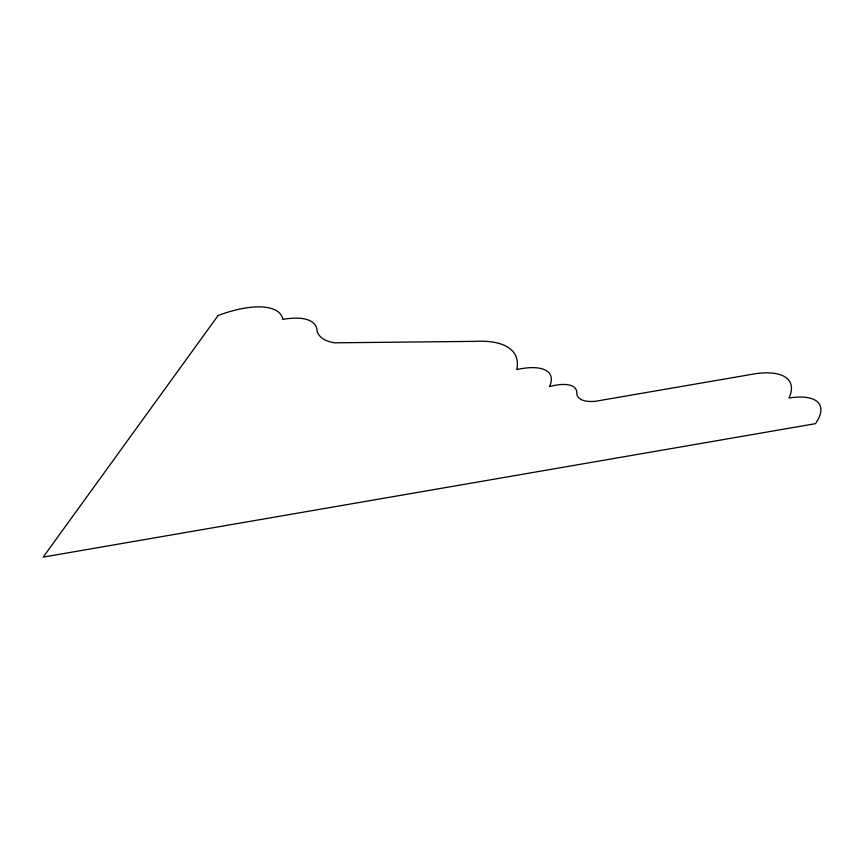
<?xml version="1.0" encoding="UTF-8"?>
<svg xmlns="http://www.w3.org/2000/svg" width="864" height="864" viewBox="0 0 864 864"><rect width="100%" height="100%" fill="white"/><g stroke="black" fill="none" stroke-linecap="round" stroke-linejoin="round"><path stroke-width="1.3" d="M218.128 315.49L43.2 557.096L815.465 423.673A63.817 25.24 -26.4 0 0 788.972 398.045A76.853 30.402 -26.4 0 0 756.292 373.572L595.555 401.263A44.917 17.766 -26.4 0 1 576.752 393.39A40.986 16.211 -26.4 0 0 549.536 386.564A58.428 23.112 -26.4 0 0 516.791 369.576A113.854 45.036 -26.4 0 0 474.844 341.366L334.681 342.824A82.696 32.713 -26.4 0 1 317.077 331.171A65.524 25.92 -26.4 0 0 282.863 319.399A75.665 29.927 -26.4 0 0 218.128 315.49"/></g></svg>
